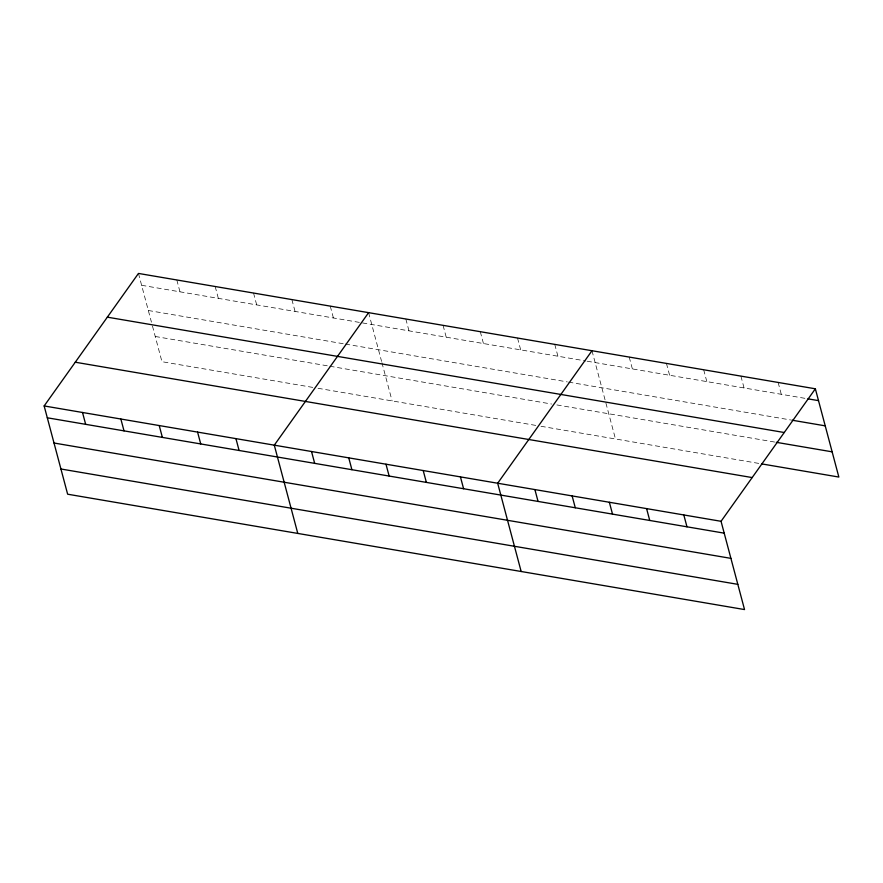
<?xml version="1.0" encoding="UTF-8"?>
<svg xmlns="http://www.w3.org/2000/svg" width="883" height="883" viewBox="0 0 883 883"><rect width="100%" height="100%" fill="white"/><g stroke="black" fill="none" stroke-linecap="round" stroke-linejoin="round"><path stroke-width="0.66" stroke-dasharray="4.42 3.31" d="M141.622 285.286L361.18 322.703M362.505 322.924L585.837 360.981M587.162 361.213L805.219 398.376M148.333 310.496L344.083 343.862M345.408 344.083L567.283 381.897M568.608 382.118L790.66 419.966M155.242 336.478L328.509 366.004M329.834 366.235L551.588 404.028M556.908 404.933L774.965 442.096M312.737 387.394L161.953 361.699L151.788 323.487M318.023 388.288L537.03 425.617M541.014 426.29L760.406 463.685M778.133 382.449L781.289 394.293M740.903 376.103L744.06 387.946M703.674 369.756L706.83 381.599M666.444 363.41L669.601 375.264M629.215 357.063L632.371 368.917M591.985 350.728L615.473 438.983M554.756 344.381L557.913 356.224M517.526 338.034L520.683 349.878M480.297 331.688L483.454 343.542M443.067 325.341L446.224 337.196M405.838 319.006L408.995 330.849M368.608 312.659L381.588 361.412M381.931 362.714L392.096 400.915M330.253 306.114L333.41 317.968M291.898 299.58L295.054 311.434M253.542 293.046L256.688 304.889M215.187 286.511L218.333 298.355M176.821 279.977L179.977 291.82M138.465 273.432L151.446 322.185"/><path stroke-width="1.32" d="M815.362 388.796L721.047 521.301L744.535 609.568L67.638 494.204L44.15 405.948L138.465 273.432L815.362 388.796L838.85 477.052L761.731 463.906M368.608 312.659L274.293 445.164L297.781 533.431M591.985 350.728L497.67 483.233L521.158 571.5M807.879 398.829L818.519 400.639M791.985 420.187L825.23 425.849M107.34 317.163L784.236 432.515M776.3 442.317L832.139 451.831M75.276 362.218L752.173 477.571M44.15 405.948L721.047 521.301M47.307 417.791L724.203 533.155M54.006 443.012L730.914 558.365M60.927 468.994L737.824 584.347M683.817 514.966L686.974 526.809M646.588 508.619L649.745 520.462M609.358 502.272L612.515 514.116M572.129 495.926L575.286 507.769M534.899 489.579L538.056 501.434M460.44 476.897L463.597 488.74M423.211 470.551L426.368 482.394M385.981 464.204L389.138 476.047M348.752 457.858L351.909 469.701M311.522 451.511L314.679 463.365M235.938 438.63L239.094 450.485M197.582 432.096L200.728 443.939M159.227 425.562L162.373 437.405M120.861 419.028L124.017 430.871M82.505 412.482L85.662 424.337"/></g></svg>
